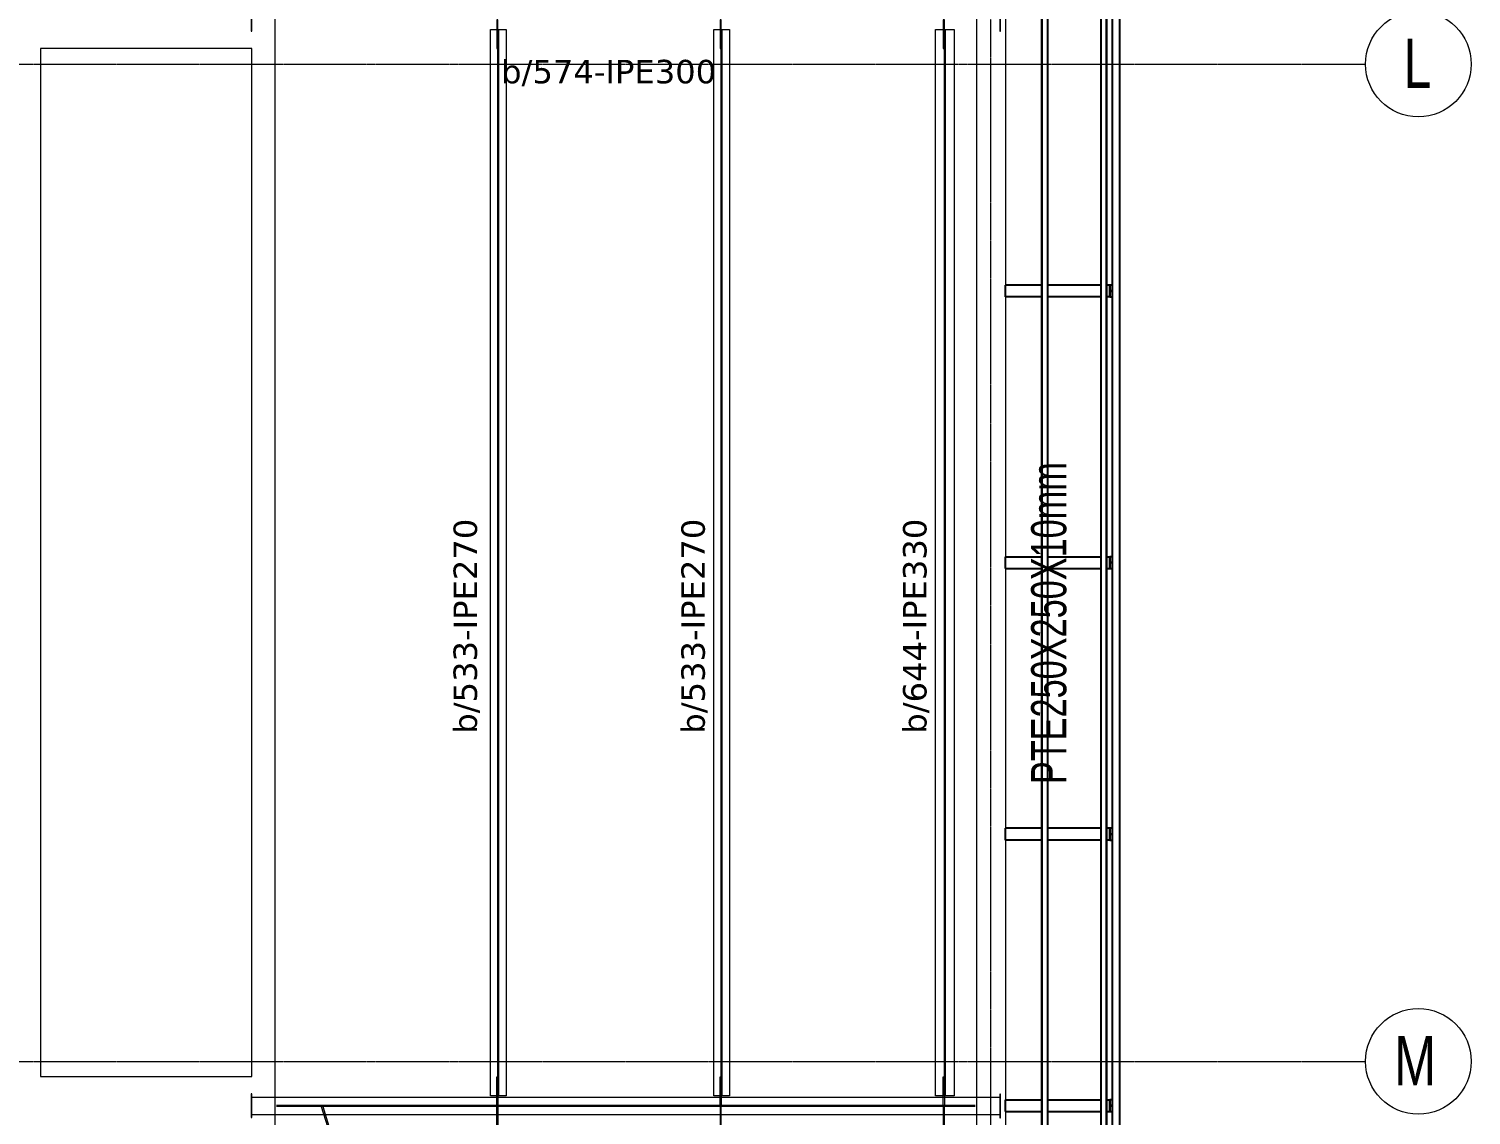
# Model space of a CAD drawing. Header units: millimetres. Extents: x -900 to 76112, y -21218 to 30031.
# Drawn here: x 63822 to 76112, y 8042 to 17300 of the extents above; entities that cross this region are included whole.
import ezdxf

# ---------------------------------------------------------------- set-up
doc = ezdxf.new("R2010")
doc.units = ezdxf.units.MM
doc.linetypes.add('Grid Line', pattern=[3.33375, 1.905, -0.47625, 0.47625, -0.47625])
for name, color, linetype, lineweight in [('0-1', 7, 'Continuous', 5), ('A_ALMA', 255, 'Continuous', 5), ('E_B_PLACA-1', 10, 'Continuous', 25), ('E_B_PLACA-2', 254, 'Continuous', 25), ('E_EJES', 8, 'Continuous', 9), ('E_EJES-1', 8, 'Grid Line', 9), ('E_TEXTO', 3, 'Continuous', 9), ('E_VIGAS', 5, 'Continuous', 9), ('E_VIGAS-1', 5, 'Continuous', 25), ('E_VIGAS-2', 10, 'Continuous', 25), ('P-PLATINA', 6, 'Continuous', 15), ('VIGAS_HCB', 253, 'Continuous', 15)]:
    doc.layers.add(name, color=color, linetype=linetype, lineweight=lineweight)
doc.styles.add('Arial Narrow', font='', dxfattribs={"width": 0.85, "height": 0.3})
doc.styles.add('Swis721 LtCn BT', font='swisscl.ttf', dxfattribs={"height": 0.42})
doc.styles.add('VERDANA', font='verdana.ttf')
doc.styles.get('Arial Narrow').set_extended_font_data('Arial Narrow')

# ---------------------------------------------------------------- blocks, each defined once
blk = doc.blocks.new('EST_SFM_VIGA-METALICA-SECCION-C - EST_SFM_VIGA-METALICA-UPN100-1529792-_58_00m_N_E_-NIVEL-15 DOC')
at = {"layer": 'E_VIGAS-2'}
for p, q in [((13.831, 0.032), (-13.129, 0.032)), ((-13.047, -0.018), (13.749, -0.018))]:
    blk.add_line(p, q, dxfattribs=at)
blk = doc.blocks.new('EST_SFM_VIGA-METALICA-SECCION-C - EST_SFM_VIGA-METALICA-UPN100-1530878-_58_00m_N_E_-NIVEL-15 DOC')
at = {"layer": 'E_VIGAS-2'}
for p, q in [((14.54, 0.018), (-14.294, 0.018)), ((-14.294, -0.032), (14.54, -0.032))]:
    blk.add_line(p, q, dxfattribs=at)
blk = doc.blocks.new('EST_SFM_VIGA-METALICA-SECCION-C - EST_SFM_VIGA-METALICA-UPN160-1529890-_58_00m_N_E_-NIVEL-15 DOC')
at = {"layer": 'E_VIGAS-1'}
for p, q in [((14.442, 0.018), (-14.49, 0.018)), ((-14.485, -0.047), (14.437, -0.047))]:
    blk.add_line(p, q, dxfattribs=at)
blk = doc.blocks.new('DCTIB_CNI_EST_MOD-1A-FAC_0001_rvt-1-_58_00m_N_E_-NIVEL-15 DOC')
at = {"layer": 'E_B_PLACA-1'}
for p, q in [((-5.177, 167.83), (-5.177, 138.995)), ((-5.727, 140.014), (-5.727, 166.81))]:
    blk.add_line(p, q, dxfattribs=at)
at = {"layer": 'E_B_PLACA-2'}
for p, q in [((-5.177, 138.995), (-5.177, 167.83)), ((-5.727, 166.81), (-5.727, 140.014))]:
    blk.add_line(p, q, dxfattribs=at)
at = {"layer": 'E_VIGAS-1'}
for p, q in [((-6.037, 155.678), (-6.037, 155.778)), ((-5.727, 155.778), (-6.037, 155.778)), ((-5.227, 155.778), (-5.677, 155.778)), ((-5.149, 155.778), (-5.177, 155.778)), ((-5.149, 155.778), (-5.149, 155.678)), ((-5.149, 155.678), (-5.149, 155.778)), ((-5.149, 155.778), (-5.148, 155.778)), ((-5.148, 155.778), (-5.148, 155.741)), ((-5.129, 155.778), (-5.148, 155.778)), ((-5.148, 155.731), (-5.143, 155.731)), ((-5.143, 155.731), (-5.148, 155.731)), ((-5.148, 155.731), (-5.143, 155.731)), ((-5.143, 155.725), (-5.148, 155.725)), ((-5.143, 155.725), (-5.148, 155.725)), ((-5.148, 155.725), (-5.143, 155.725)), ((-5.148, 155.716), (-5.148, 155.678)), ((-5.143, 155.731), (-5.129, 155.731)), ((-5.129, 155.725), (-5.143, 155.725)), ((-5.727, 155.678), (-6.037, 155.678)), ((-5.227, 155.678), (-5.677, 155.678)), ((-5.149, 155.678), (-5.177, 155.678)), ((-5.148, 155.678), (-5.149, 155.678)), ((-5.148, 155.678), (-5.129, 155.678)), ((-6.037, 153.364), (-6.037, 153.464)), ((-6.037, 153.464), (-5.727, 153.464)), ((-5.677, 153.464), (-5.227, 153.464)), ((-5.177, 153.464), (-5.149, 153.464)), ((-5.149, 153.464), (-5.149, 153.364)), ((-5.149, 153.464), (-5.148, 153.464)), ((-5.149, 153.364), (-5.149, 153.464)), ((-5.129, 153.464), (-5.148, 153.464)), ((-5.148, 153.464), (-5.148, 153.426)), ((-5.148, 153.417), (-5.143, 153.417)), ((-5.143, 153.417), (-5.148, 153.417)), ((-5.148, 153.417), (-5.143, 153.417)), ((-5.143, 153.411), (-5.148, 153.411)), ((-5.143, 153.411), (-5.148, 153.411)), ((-5.148, 153.411), (-5.143, 153.411)), ((-5.148, 153.401), (-5.148, 153.364)), ((-5.143, 153.417), (-5.129, 153.417)), ((-5.129, 153.411), (-5.143, 153.411)), ((-6.037, 153.364), (-5.727, 153.364)), ((-5.677, 153.364), (-5.227, 153.364)), ((-5.177, 153.364), (-5.149, 153.364)), ((-5.148, 153.364), (-5.149, 153.364)), ((-5.148, 153.364), (-5.129, 153.364)), ((-6.037, 151.049), (-6.037, 151.149)), ((-5.727, 151.149), (-6.037, 151.149)), ((-5.727, 151.049), (-6.037, 151.049)), ((-5.227, 151.149), (-5.677, 151.149)), ((-5.227, 151.049), (-5.677, 151.049)), ((-5.149, 151.149), (-5.177, 151.149)), ((-5.149, 151.049), (-5.177, 151.049)), ((-5.149, 151.149), (-5.149, 151.049)), ((-5.149, 151.049), (-5.149, 151.149)), ((-5.149, 151.149), (-5.148, 151.149)), ((-5.148, 151.049), (-5.149, 151.049)), ((-5.148, 151.149), (-5.148, 151.112)), ((-5.129, 151.149), (-5.148, 151.149)), ((-5.148, 151.102), (-5.143, 151.102)), ((-5.143, 151.102), (-5.148, 151.102)), ((-5.148, 151.102), (-5.143, 151.102)), ((-5.143, 151.097), (-5.148, 151.097)), ((-5.143, 151.097), (-5.148, 151.097)), ((-5.148, 151.097), (-5.143, 151.097)), ((-5.148, 151.087), (-5.148, 151.049)), ((-5.148, 151.049), (-5.129, 151.049)), ((-5.143, 151.102), (-5.129, 151.102)), ((-5.129, 151.097), (-5.143, 151.097)), ((-6.038, 148.735), (-6.038, 148.835)), ((-6.038, 148.835), (-5.727, 148.835)), ((-5.677, 148.835), (-5.227, 148.835)), ((-5.177, 148.835), (-5.149, 148.835)), ((-5.149, 148.835), (-5.149, 148.735)), ((-5.149, 148.835), (-5.148, 148.835)), ((-5.149, 148.735), (-5.149, 148.835)), ((-5.129, 148.835), (-5.148, 148.835)), ((-5.148, 148.835), (-5.148, 148.798)), ((-6.038, 148.735), (-5.727, 148.735)), ((-5.677, 148.735), (-5.227, 148.735)), ((-5.177, 148.735), (-5.149, 148.735)), ((-5.148, 148.735), (-5.149, 148.735)), ((-5.148, 148.788), (-5.143, 148.788)), ((-5.143, 148.788), (-5.148, 148.788)), ((-5.148, 148.788), (-5.143, 148.788)), ((-5.143, 148.782), (-5.148, 148.782)), ((-5.143, 148.782), (-5.148, 148.782)), ((-5.148, 148.782), (-5.143, 148.782)), ((-5.148, 148.772), (-5.148, 148.735)), ((-5.148, 148.735), (-5.129, 148.735)), ((-5.143, 148.788), (-5.129, 148.788)), ((-5.129, 148.782), (-5.143, 148.782))]:
    blk.add_line(p, q, dxfattribs=at)
for points, knots in [([(-5.148, 155.74), (-5.148, 155.739), (-5.147, 155.738), (-5.147, 155.736), (-5.147, 155.734), (-5.146, 155.732), (-5.145, 155.731), (-5.143, 155.731), (-5.143, 155.731)], [0.0698939, 0.0698939, 0.0698939, 0.0698939, 0.1428571, 0.2857143, 0.4285714, 0.5714286, 0.7857143, 1, 1, 1, 1]), ([(-5.143, 155.725), (-5.143, 155.725), (-5.144, 155.725), (-5.145, 155.725), (-5.146, 155.724), (-5.147, 155.722), (-5.147, 155.721), (-5.147, 155.72), (-5.148, 155.718), (-5.148, 155.717), (-5.148, 155.716)], [0, 0, 0, 0, 0.142857, 0.285714, 0.428571, 0.571429, 0.678571, 0.732143, 0.785714, 1, 1, 1, 1]), ([(-5.148, 153.426), (-5.148, 153.426), (-5.148, 153.424), (-5.147, 153.422), (-5.147, 153.42), (-5.146, 153.418), (-5.145, 153.417), (-5.143, 153.417), (-5.143, 153.417)], [0, 0, 0, 0, 0.142857, 0.285714, 0.428571, 0.571429, 0.785714, 1, 1, 1, 1]), ([(-5.143, 153.411), (-5.143, 153.411), (-5.144, 153.411), (-5.145, 153.41), (-5.146, 153.409), (-5.147, 153.408), (-5.147, 153.406), (-5.147, 153.405), (-5.148, 153.404), (-5.148, 153.402), (-5.148, 153.401)], [0, 0, 0, 0, 0.142857, 0.285714, 0.428571, 0.571429, 0.678571, 0.732143, 0.785714, 1, 1, 1, 1]), ([(-5.148, 151.112), (-5.148, 151.111), (-5.148, 151.11), (-5.147, 151.107), (-5.147, 151.105), (-5.146, 151.104), (-5.145, 151.102), (-5.143, 151.102), (-5.143, 151.102)], [0, 0, 0, 0, 0.142857, 0.285714, 0.428571, 0.571429, 0.785714, 1, 1, 1, 1]), ([(-5.143, 151.097), (-5.143, 151.097), (-5.144, 151.096), (-5.145, 151.096), (-5.146, 151.095), (-5.147, 151.093), (-5.147, 151.092), (-5.147, 151.091), (-5.148, 151.089), (-5.148, 151.088), (-5.148, 151.087)], [0, 0, 0, 0, 0.142857, 0.285714, 0.428571, 0.571429, 0.678571, 0.732143, 0.785714, 1, 1, 1, 1]), ([(-5.148, 148.798), (-5.148, 148.797), (-5.148, 148.795), (-5.147, 148.793), (-5.147, 148.791), (-5.146, 148.789), (-5.145, 148.788), (-5.143, 148.788), (-5.143, 148.788)], [0, 0, 0, 0, 0.142857, 0.285714, 0.428571, 0.571429, 0.785714, 1, 1, 1, 1]), ([(-5.143, 148.782), (-5.143, 148.782), (-5.144, 148.782), (-5.145, 148.781), (-5.146, 148.78), (-5.147, 148.779), (-5.147, 148.778), (-5.147, 148.777), (-5.148, 148.775), (-5.148, 148.774), (-5.148, 148.772)], [0, 0, 0, 0, 0.142857, 0.285714, 0.428571, 0.571429, 0.678571, 0.732143, 0.785714, 1, 1, 1, 1])]:
    blk.add_open_spline(points, degree=3, knots=knots, dxfattribs=at)
for name, p, rotation in [('EST_SFM_VIGA-METALICA-SECCION-C - EST_SFM_VIGA-METALICA-UPN100-1530878-_58_00m_N_E_-NIVEL-15 DOC', (-5.195, 153.535), 270), ('EST_SFM_VIGA-METALICA-SECCION-C - EST_SFM_VIGA-METALICA-UPN160-1529890-_58_00m_N_E_-NIVEL-15 DOC', (-5.082, 153.388), 269.9999999999999), ('EST_SFM_VIGA-METALICA-SECCION-C - EST_SFM_VIGA-METALICA-UPN100-1529792-_58_00m_N_E_-NIVEL-15 DOC', (-5.709, 153.763), 270.0000000000001)]:
    blk.add_blockref(name, p, dxfattribs=dict(at, rotation=rotation))
blk = doc.blocks.new('Grid - CNI_NOMBRE EJES-372759-_58_00m_N_E_-NIVEL-15 DOC')
at = {"layer": 'E_EJES'}
blk.add_circle((0, 0), 0.003, dxfattribs=at)

msp = doc.modelspace()

# ---------------------------------------------------------------- linework, layer by layer
at = {"layer": 'A_ALMA'}
for p, q in [((67819.5, 8205.2), (67819.5, 17295.2)), ((67826.1, 8205.2), (67826.1, 17295.2)), ((69722.1, 8205.2), (69722.1, 17295.2)), ((69728.7, 8205.2), (69728.7, 17295.2)), ((71624.1, 8207.7), (71624.1, 17295.3)), ((71631.6, 8207.7), (71631.6, 17295.3)), ((71886, 8123.8), (65931.3, 8123.8)), ((71886, 8116.7), (65931.3, 8116.7))]:
    msp.add_line(p, q, dxfattribs=at)
at = {"layer": 'E_EJES-1'}
for p, q in [((72020.1, -4117.1), (72020.1, 29130.8)), ((0, 17000), (75212.1, 17000)), ((0, 8500), (75212.1, 8500))]:
    msp.add_line(p, q, dxfattribs=at)
at = {"layer": 'E_VIGAS', "color": 30, "true_color": 0xf26722}
for points in [[(10121, 26595.9), (10121.1, -1095.9), (65921.3, -1095.8), (65921.2, 26595.9)], [(71896, 235), (72146, 235), (72146, 25265), (71896, 25265)], [(63921.3, 17132.6), (63921.3, 8370.2), (65721.3, 8370.2), (65721.2, 17132.6)]]:
    msp.add_lwpolyline(points, close=True, dxfattribs=at)
at = {"layer": 'P-PLATINA'}
for points in [[(67809.5, 17132.7), (67819.5, 17132.7), (67819.5, 17376.7), (67809.5, 17376.7)], [(69712.1, 17132.7), (69722.1, 17132.7), (69722.1, 17376.7), (69712.1, 17376.7)], [(71614.1, 17132.8), (71624.1, 17132.8), (71624.1, 17376.8), (71614.1, 17376.8)], [(67809.5, 8367.8), (67819.5, 8367.8), (67819.5, 8123.8), (67809.5, 8123.8)], [(69712.1, 8367.8), (69722.1, 8367.8), (69722.1, 8123.8), (69712.1, 8123.8)], [(71614.1, 8367.8), (71624.1, 8367.8), (71624.1, 8123.8), (71614.1, 8123.8)], [(66398.3, 7883.4), (66388.8, 7880.5), (66317.1, 8113.7), (66326.7, 8116.7)], [(67809.5, 8116.7), (67819.5, 8116.7), (67819.5, 7872.7), (67809.5, 7872.7)], [(69712.1, 7872.7), (69722.1, 7872.7), (69722.1, 8116.7), (69712.1, 8116.7)], [(71614.1, 7872.7), (71624.1, 7872.7), (71624.1, 8116.7), (71614.1, 8116.7)]]:
    msp.add_lwpolyline(points, close=True, dxfattribs=at)
at = {"layer": 'VIGAS_HCB', "color": 8}
for points in [[(65715.2, 17480.2), (65715.2, 17280.2), (65721.2, 17280.2), (65721.2, 17480.2)], [(72096, 17480.2), (72096, 17280.2), (72102, 17280.2), (72102, 17480.2)], [(65715.3, 8222.6), (65715.3, 8022.6), (65721.3, 8022.6), (65721.3, 8222.6)], [(72096, 8220.2), (72096, 8020.2), (72102, 8020.2), (72102, 8220.2)]]:
    msp.add_lwpolyline(points, close=True, dxfattribs=at)
at = {"layer": 'VIGAS_HCB'}
for points in [[(67755.3, 17295.2), (67890.3, 17295.2), (67890.3, 8205.2), (67755.3, 8205.2)], [(69657.9, 17295.2), (69792.9, 17295.2), (69792.9, 8205.2), (69657.9, 8205.2)], [(71707.9, 8205.2), (71547.9, 8205.2), (71547.9, 17295.2), (71707.9, 17295.2)], [(65721.3, 8195.2), (72096, 8195.2), (72096, 8045.2), (65721.3, 8045.2)]]:
    msp.add_lwpolyline(points, close=True, dxfattribs=at)

# ---------------------------------------------------------------- block references
at = {"layer": '0-1', "xscale": 1000, "yscale": 1000, "zscale": 1000}
msp.add_blockref('DCTIB_CNI_EST_MOD-1A-FAC_0001_rvt-1-_58_00m_N_E_-NIVEL-15 DOC', (78182.2, -140662.4), dxfattribs=at)
at = {"layer": 'E_EJES', "xscale": 149999.9999999999, "yscale": 149999.9999999999, "zscale": 149999.9999999999, "rotation": 269.9999999999994}
for p in [(75662.1, 17000), (75662.1, 8500)]:
    msp.add_blockref('Grid - CNI_NOMBRE EJES-372759-_58_00m_N_E_-NIVEL-15 DOC', p, dxfattribs=at)

# ---------------------------------------------------------------- texts
at = {"layer": 'E_EJES', "char_height": 420, "attachment_point": 1, "style": 'Swis721 LtCn BT'}
for s, insert, width in [('L', (75534.5, 17216.7), 288.607), ('M', (75455, 8716.7), 481.012)]:
    msp.add_mtext(s, dxfattribs=dict(at, insert=insert, width=width))
at = {"layer": 'E_TEXTO', "insert": (67846.4, 17035.9), "char_height": 200, "width": 1206.139, "attachment_point": 1, "style": 'VERDANA'}
msp.add_mtext('b/574-IPE300', dxfattribs=at)
at = {"layer": 'E_TEXTO', "attachment_point": 1, "rotation": 90}
for s, insert, char_height, width, style in [('PTE250X250X10mm', (72362.7, 10863.1), 300, 3434.429, 'Arial Narrow'), ('b/533-IPE270', (67440.9, 11292.8), 200, 1206.139, 'VERDANA'), ('b/533-IPE270', (69382, 11292.8), 200, 1206.139, 'VERDANA'), ('b/644-IPE330', (71271, 11292.8), 200, 1206.139, 'VERDANA')]:
    msp.add_mtext(s, dxfattribs=dict(at, insert=insert, char_height=char_height, width=width, style=style))

doc.saveas('drawing.dxf')
